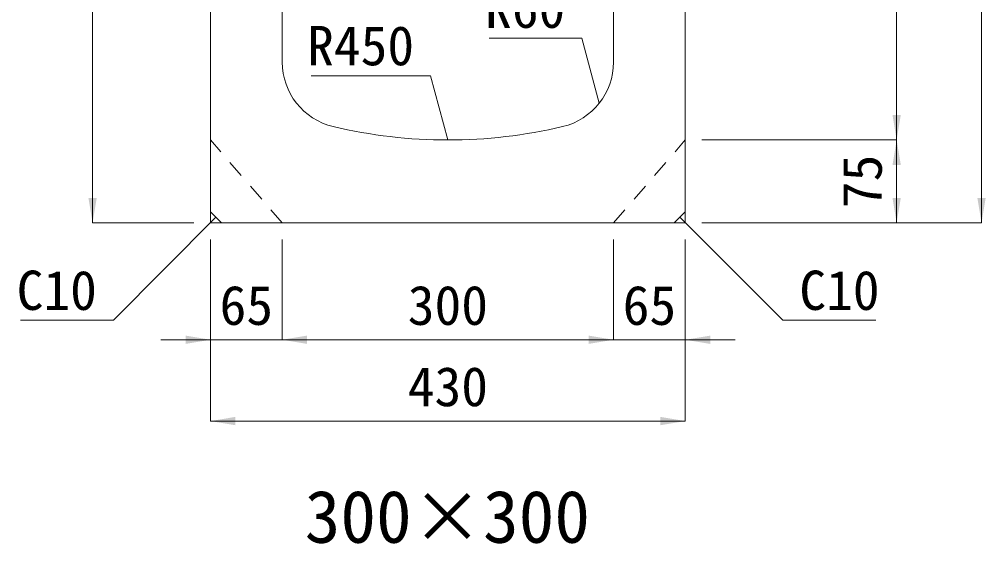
# Model space of a CAD drawing. Units: millimetres at full size; some dimension numbers follow another scale. Extents: x -3301 to 90699, y 107523 to 139162.
# Drawn here: x 13496 to 14371, y 133394 to 133869 of the extents above; entities that cross this region are included whole.
import ezdxf
from ezdxf.enums import TextEntityAlignment as Align

# ---------------------------------------------------------------- set-up
doc = ezdxf.new("R2010")
doc.units = ezdxf.units.MM
doc.header["$LTSCALE"] = 21
doc.linetypes.add('USER1', pattern=[1.35, 0.75, -0.6])
for name, color, linetype, lineweight in [('0_2', 7, 'USER1', 9), ('寸法線', 7, 'Continuous', 9), ('引出線', 4, 'Continuous', 9), ('本体', 2, 'Continuous', 9), ('補助線', 8, 'Continuous', 13)]:
    doc.layers.add(name, color=color, linetype=linetype, lineweight=lineweight)
doc.styles.add('ＭＳ ゴシック', font='')
doc.styles.get('ＭＳ ゴシック').set_extended_font_data('MS Gothic')

# ---------------------------------------------------------------- blocks, each defined once
blk = doc.blocks.new('filled_arrow')
at = {"color": 0, "linetype": 'Continuous', "lineweight": -2}
blk.add_solid([(7.5, 1.25), (0, 0), (7.5, -1.25)], dxfattribs=at)

msp = doc.modelspace()

# ---------------------------------------------------------------- linework, layer by layer
at = {"layer": '寸法線'}
for p, q in [((14367.73, 134201.63), (14367.73, 133684.63)), ((13562.76, 134139.63), (13562.76, 133684.63)), ((14290.86, 134059.63), (14290.86, 133759.63)), ((14114.51, 133759.63), (14290.86, 133759.63)), ((14114.51, 133759.63), (14290.86, 133759.63)), ((14290.86, 133759.63), (14290.86, 133684.63)), ((13654.51, 133684.63), (13562.76, 133684.63)), ((14114.51, 133684.63), (14290.86, 133684.63)), ((14114.51, 133684.63), (14367.73, 133684.63)), ((13669.51, 133669.63), (13669.51, 133578.8)), ((13669.51, 133669.63), (13669.51, 133505.2)), ((13734.51, 133669.63), (13734.51, 133578.8)), ((13734.51, 133669.63), (13734.51, 133578.8)), ((14034.51, 133669.63), (14034.51, 133578.8)), ((14034.51, 133669.63), (14034.51, 133578.8)), ((14099.51, 133669.63), (14099.51, 133578.8)), ((14099.51, 133669.63), (14099.51, 133505.2)), ((13624.51, 133578.8), (13779.51, 133578.8)), ((13734.51, 133578.8), (14034.51, 133578.8)), ((13989.51, 133578.8), (14144.51, 133578.8)), ((13669.51, 133505.2), (14099.51, 133505.2))]:
    msp.add_line(p, q, dxfattribs=at)
at = {"layer": '引出線'}
for points in [[(14021.58, 133792.95), (14005.84, 133851.69), (13921.93, 133851.69)], [(13884.51, 133759.63), (13868.91, 133817.84), (13760.64, 133817.84)], [(13674.51, 133689.63), (13581.67, 133596.4), (13497.38, 133596.4)], [(14094.51, 133689.63), (14187.74, 133596.4), (14272.03, 133596.4)]]:
    msp.add_lwpolyline(points, dxfattribs=at)
at = {"layer": '本体', "lineweight": 13}
for p, q in [((14099.51, 133694.63), (14099.51, 134195.63)), ((13669.51, 134133.63), (13669.51, 133694.63)), ((13734.51, 133999.63), (13734.51, 133830.15)), ((14034.51, 133830.16), (14034.51, 133999.63)), ((13679.51, 133684.63), (13669.51, 133694.63)), ((14089.51, 133684.63), (14099.51, 133694.63)), ((13679.51, 133684.63), (14089.51, 133684.63))]:
    msp.add_line(p, q, dxfattribs=at)
at = {"layer": '本体', "color": 7, "linetype": 'USER1'}
for p, q in [((13734.51, 133684.63), (13669.51, 133759.63)), ((14034.51, 133684.63), (14099.51, 133759.63))]:
    msp.add_line(p, q, dxfattribs=at)
at = {"layer": '本体', "lineweight": 13}
for centre, radius, start, end in [((13794.51, 133830.15), 60, 180, 256.65779), ((13974.51, 133830.16), 60, 283.34251, 0), ((13884.51, 134209.63), 450, 256.65779, 283.34251)]:
    msp.add_arc(centre, radius, start, end, dxfattribs=at)
at = {"layer": '補助線'}
for p, q in [((13669.51, 133694.63), (13669.51, 133684.63)), ((14099.51, 133694.63), (14099.51, 133684.63)), ((13679.51, 133684.63), (13669.51, 133684.63)), ((14089.51, 133684.63), (14099.51, 133684.63))]:
    msp.add_line(p, q, dxfattribs=at)

# ---------------------------------------------------------------- block references
at = {"layer": '寸法線', "xscale": 3, "yscale": 3}
for p, rotation in [((14290.86, 133759.63), 90), ((14290.86, 133759.63), 270), ((13562.76, 133684.63), 90), ((14290.86, 133684.63), 90), ((14367.73, 133684.63), 90), ((13669.51, 133578.8), 180), ((14034.51, 133578.8), 180), ((14034.51, 133578.8), 180), ((14099.51, 133505.2), 180)]:
    msp.add_blockref('filled_arrow', p, dxfattribs=dict(at, rotation=rotation))
for p in [(13734.51, 133578.8), (13734.51, 133578.8), (14099.51, 133578.8), (13669.51, 133505.2)]:
    msp.add_blockref('filled_arrow', p, dxfattribs=at)
at = {"layer": '引出線', "xscale": 0.12, "yscale": 0.12}
for p, rotation in [((14021.58, 133792.95), 105), ((13884.51, 133759.63), 105), ((13674.51, 133689.63), 225.1), ((14094.51, 133689.63), 315)]:
    msp.add_blockref('filled_arrow', p, dxfattribs=dict(at, rotation=rotation))

# ---------------------------------------------------------------- texts
at = {"layer": '0_2', "style": 'ＭＳ ゴシック'}
msp.add_text('300×300', height=47.47, dxfattribs=at).set_placement((13884.03, 133418.73), align=Align.MIDDLE_CENTER)
at = {"layer": '寸法線', "style": 'ＭＳ ゴシック'}
msp.add_text('75', height=35.6, rotation=90, dxfattribs=at).set_placement((14259.61, 133722.13), align=Align.MIDDLE_CENTER)
for s, p in [('65', (13702.01, 133610.05)), ('300', (13884.51, 133610.05)), ('65', (14067.01, 133610.05)), ('430', (13884.51, 133536.45))]:
    msp.add_text(s, height=35.6, dxfattribs=at).set_placement(p, align=Align.MIDDLE_CENTER)
at = {"layer": '引出線', "style": 'ＭＳ ゴシック'}
for s, p in [('R60', (13990.84, 133896.69)), ('R450', (13853.91, 133862.84)), ('C10', (13566.67, 133641.4))]:
    msp.add_text(s, height=35.6, dxfattribs=at).set_placement(p, align=Align.TOP_RIGHT)
msp.add_text('C10', height=35.6, dxfattribs=at).set_placement((14202.74, 133641.4), align=Align.TOP_LEFT)

doc.saveas('drawing.dxf')
